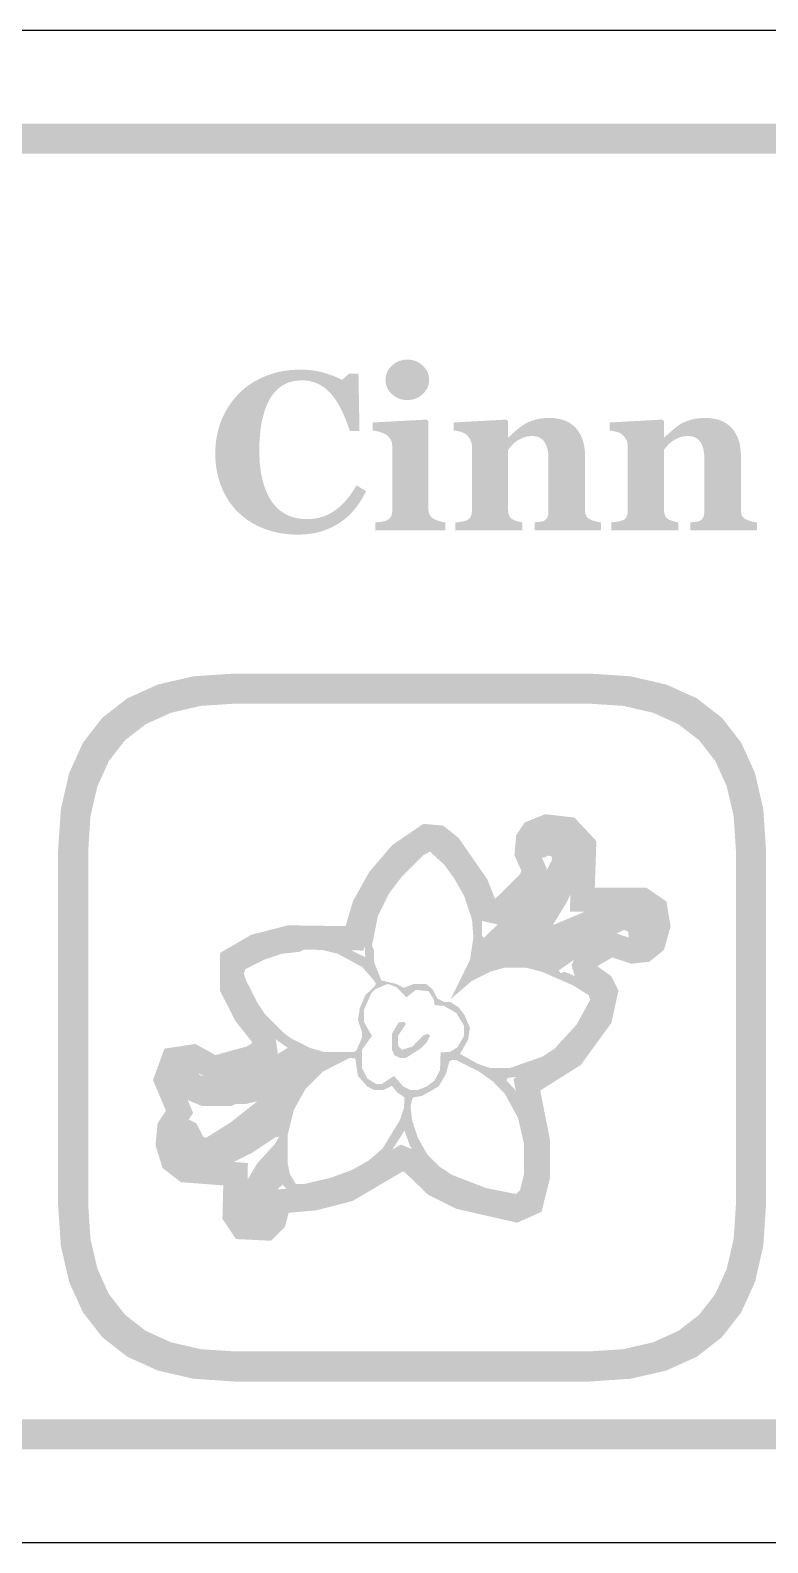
# Model space of a CAD drawing. Header units: millimetres. Extents: x 4 to 272, y 4 to 144.
# Drawn here: x 224.53 to 234.32, y 99.96 to 120.04 of the extents above; entities that cross this region are included whole.
import ezdxf

# ---------------------------------------------------------------- set-up
doc = ezdxf.new("R2010")
doc.units = ezdxf.units.MM
doc.layers.add('CUT', color=1, linetype='Continuous')
doc.layers.add('RASTER', color=7, linetype='Continuous')

msp = doc.modelspace()

# ---------------------------------------------------------------- hatches: boundary and pattern name
at = {"layer": 'RASTER'}
h = msp.add_hatch(color=7, dxfattribs=at)
h.paths.add_polyline_path([(209.2, 116.6), (209.234, 117.116), (209.337, 117.563), (209.509, 117.941), (209.75, 118.25), (210.059, 118.491), (210.438, 118.663), (210.884, 118.766), (211.4, 118.8), (268.6, 118.8), (269.116, 118.766), (269.563, 118.663), (269.941, 118.491), (270.25, 118.25), (270.491, 117.941), (270.663, 117.563), (270.766, 117.116), (270.8, 116.6), (270.8, 103.4), (270.766, 102.884), (270.662, 102.438), (270.491, 102.059), (270.25, 101.75), (269.941, 101.509), (269.563, 101.338), (269.116, 101.234), (268.6, 101.2), (211.4, 101.2), (210.884, 101.234), (210.438, 101.338), (210.059, 101.509), (209.75, 101.75), (209.509, 102.059), (209.337, 102.438), (209.234, 102.884), (209.2, 103.4)])
h.paths.add_polyline_path([(209.6, 116.6), (209.6, 103.4), (209.628, 102.978), (209.712, 102.613), (209.853, 102.303), (210.05, 102.05), (210.303, 101.853), (210.613, 101.712), (210.978, 101.628), (211.4, 101.6), (268.6, 101.6), (269.022, 101.628), (269.388, 101.713), (269.697, 101.853), (269.95, 102.05), (270.147, 102.303), (270.287, 102.613), (270.372, 102.978), (270.4, 103.4), (270.4, 116.6), (270.372, 117.022), (270.287, 117.388), (270.147, 117.697), (269.95, 117.95), (269.697, 118.147), (269.388, 118.288), (269.022, 118.372), (268.6, 118.4), (211.4, 118.4), (210.978, 118.372), (210.613, 118.288), (210.303, 118.147), (210.05, 117.95), (209.853, 117.697), (209.712, 117.388), (209.628, 117.022), (209.6, 116.6)], flags=0)
h = msp.add_hatch(color=7, dxfattribs=at)
h.paths.add_polyline_path([(230.04, 113.4), (229.114, 113.4), (229.114, 113.507), (229.124, 113.508), (229.133, 113.508), (229.142, 113.509), (229.152, 113.51), (229.161, 113.511), (229.17, 113.512), (229.18, 113.513), (229.189, 113.514), (229.198, 113.515), (229.206, 113.517), (229.215, 113.518), (229.223, 113.52), (229.23, 113.522), (229.238, 113.524), (229.245, 113.526), (229.252, 113.529), (229.263, 113.534), (229.273, 113.539), (229.283, 113.544), (229.292, 113.55), (229.299, 113.557), (229.306, 113.564), (229.312, 113.571), (229.318, 113.579), (229.322, 113.588), (229.326, 113.597), (229.329, 113.607), (229.332, 113.618), (229.334, 113.629), (229.335, 113.641), (229.336, 113.653), (229.337, 113.667), (229.337, 114.519), (229.336, 114.532), (229.335, 114.544), (229.333, 114.556), (229.331, 114.567), (229.328, 114.578), (229.323, 114.589), (229.319, 114.599), (229.313, 114.609), (229.307, 114.619), (229.301, 114.628), (229.294, 114.636), (229.287, 114.644), (229.279, 114.652), (229.271, 114.659), (229.263, 114.665), (229.255, 114.671), (229.248, 114.676), (229.24, 114.68), (229.231, 114.684), (229.221, 114.689), (229.211, 114.693), (229.2, 114.697), (229.188, 114.701), (229.175, 114.705), (229.162, 114.709), (229.149, 114.713), (229.136, 114.716), (229.124, 114.718), (229.112, 114.721), (229.1, 114.723), (229.089, 114.724), (229.077, 114.726), (229.077, 114.833), (229.795, 114.871), (229.817, 114.849), (229.817, 113.686), (229.817, 113.673), (229.819, 113.661), (229.82, 113.649), (229.823, 113.638), (229.826, 113.628), (229.829, 113.617), (229.834, 113.608), (229.839, 113.598), (229.845, 113.59), (229.851, 113.582), (229.858, 113.574), (229.866, 113.567), (229.874, 113.561), (229.883, 113.555), (229.892, 113.55), (229.902, 113.545), (229.91, 113.542), (229.917, 113.539), (229.925, 113.536), (229.933, 113.533), (229.941, 113.53), (229.949, 113.527), (229.958, 113.524), (229.967, 113.522), (229.975, 113.519), (229.984, 113.517), (229.993, 113.515), (230.002, 113.513), (230.012, 113.511), (230.021, 113.509), (230.03, 113.508), (230.04, 113.507)])
h.paths.add_polyline_path([(229.826, 115.398), (229.825, 115.371), (229.821, 115.344), (229.814, 115.319), (229.805, 115.295), (229.792, 115.272), (229.778, 115.25), (229.76, 115.228), (229.74, 115.208), (229.718, 115.19), (229.695, 115.174), (229.672, 115.161), (229.647, 115.15), (229.621, 115.141), (229.594, 115.135), (229.566, 115.131), (229.537, 115.13), (229.508, 115.131), (229.48, 115.135), (229.453, 115.141), (229.427, 115.15), (229.402, 115.161), (229.378, 115.174), (229.355, 115.19), (229.333, 115.208), (229.313, 115.228), (229.296, 115.25), (229.281, 115.272), (229.269, 115.295), (229.259, 115.319), (229.253, 115.344), (229.249, 115.371), (229.247, 115.398), (229.249, 115.425), (229.253, 115.452), (229.259, 115.477), (229.269, 115.501), (229.281, 115.525), (229.296, 115.547), (229.313, 115.568), (229.333, 115.588), (229.355, 115.607), (229.378, 115.623), (229.402, 115.637), (229.427, 115.648), (229.453, 115.656), (229.48, 115.663), (229.508, 115.666), (229.537, 115.668), (229.566, 115.666), (229.595, 115.663), (229.622, 115.656), (229.648, 115.648), (229.673, 115.637), (229.696, 115.623), (229.719, 115.607), (229.741, 115.588), (229.761, 115.568), (229.778, 115.547), (229.793, 115.525), (229.805, 115.501), (229.814, 115.477), (229.821, 115.452), (229.825, 115.425), (229.826, 115.398)])
for points in [[(228.074, 113.344), (228.017, 113.345), (227.962, 113.349), (227.907, 113.355), (227.853, 113.363), (227.8, 113.373), (227.748, 113.386), (227.697, 113.401), (227.646, 113.418), (227.597, 113.438), (227.55, 113.459), (227.504, 113.483), (227.46, 113.509), (227.417, 113.537), (227.376, 113.567), (227.337, 113.599), (227.299, 113.633), (227.264, 113.668), (227.23, 113.706), (227.199, 113.745), (227.169, 113.787), (227.142, 113.83), (227.116, 113.876), (227.092, 113.924), (227.071, 113.973), (227.051, 114.025), (227.034, 114.077), (227.02, 114.131), (227.008, 114.186), (226.999, 114.243), (226.992, 114.3), (226.988, 114.359), (226.987, 114.42), (226.988, 114.479), (226.992, 114.538), (226.999, 114.596), (227.008, 114.652), (227.02, 114.708), (227.034, 114.762), (227.052, 114.815), (227.071, 114.867), (227.093, 114.918), (227.118, 114.967), (227.144, 115.014), (227.173, 115.059), (227.203, 115.103), (227.236, 115.145), (227.271, 115.185), (227.308, 115.224), (227.346, 115.26), (227.386, 115.294), (227.428, 115.325), (227.472, 115.355), (227.518, 115.383), (227.566, 115.408), (227.615, 115.432), (227.667, 115.453), (227.72, 115.472), (227.773, 115.489), (227.828, 115.503), (227.884, 115.514), (227.94, 115.523), (227.997, 115.529), (228.056, 115.533), (228.115, 115.534), (228.158, 115.534), (228.199, 115.532), (228.24, 115.528), (228.28, 115.524), (228.319, 115.518), (228.357, 115.511), (228.394, 115.502), (228.43, 115.493), (228.465, 115.482), (228.498, 115.471), (228.53, 115.46), (228.561, 115.448), (228.59, 115.436), (228.618, 115.424), (228.645, 115.411), (228.67, 115.398), (228.761, 115.479), (228.888, 115.479), (228.902, 114.72), (228.773, 114.72), (228.745, 114.804), (228.715, 114.882), (228.684, 114.954), (228.652, 115.021), (228.618, 115.082), (228.583, 115.137), (228.547, 115.186), (228.509, 115.23), (228.47, 115.268), (228.428, 115.301), (228.384, 115.329), (228.338, 115.352), (228.29, 115.369), (228.24, 115.382), (228.188, 115.39), (228.134, 115.392), (228.067, 115.388), (228.005, 115.377), (227.946, 115.358), (227.892, 115.332), (227.841, 115.297), (227.795, 115.256), (227.753, 115.207), (227.715, 115.15), (227.681, 115.086), (227.652, 115.016), (227.628, 114.94), (227.607, 114.858), (227.592, 114.77), (227.581, 114.676), (227.574, 114.576), (227.572, 114.469), (227.572, 114.409), (227.575, 114.35), (227.578, 114.294), (227.584, 114.24), (227.591, 114.188), (227.599, 114.139), (227.609, 114.092), (227.621, 114.047), (227.633, 114.004), (227.647, 113.963), (227.662, 113.925), (227.677, 113.889), (227.694, 113.855), (227.711, 113.822), (227.729, 113.793), (227.749, 113.765), (227.771, 113.738), (227.793, 113.713), (227.817, 113.69), (227.841, 113.668), (227.867, 113.649), (227.894, 113.631), (227.921, 113.615), (227.949, 113.601), (227.979, 113.589), (228.009, 113.579), (228.04, 113.57), (228.071, 113.562), (228.104, 113.557), (228.137, 113.553), (228.171, 113.55), (228.206, 113.549), (228.256, 113.551), (228.306, 113.556), (228.353, 113.565), (228.4, 113.577), (228.445, 113.593), (228.488, 113.612), (228.53, 113.635), (228.571, 113.661), (228.611, 113.69), (228.65, 113.724), (228.688, 113.76), (228.725, 113.801), (228.761, 113.845), (228.796, 113.892), (228.83, 113.943), (228.864, 113.998), (228.99, 113.921), (228.973, 113.89), (228.957, 113.859), (228.94, 113.829), (228.922, 113.799), (228.904, 113.771), (228.885, 113.743), (228.866, 113.717), (228.846, 113.691), (228.825, 113.666), (228.804, 113.642), (228.782, 113.618), (228.759, 113.596), (228.736, 113.575), (228.711, 113.554), (228.686, 113.534), (228.66, 113.516), (228.631, 113.496), (228.601, 113.478), (228.57, 113.46), (228.538, 113.444), (228.506, 113.429), (228.473, 113.415), (228.439, 113.402), (228.404, 113.39), (228.369, 113.379), (228.331, 113.37), (228.292, 113.362), (228.252, 113.356), (228.21, 113.351), (228.166, 113.347), (228.121, 113.345), (228.074, 113.344)], [(232.108, 113.4), (231.226, 113.4), (231.226, 113.507), (231.233, 113.508), (231.241, 113.508), (231.249, 113.509), (231.257, 113.51), (231.266, 113.511), (231.275, 113.512), (231.284, 113.513), (231.294, 113.514), (231.303, 113.515), (231.312, 113.517), (231.321, 113.518), (231.328, 113.52), (231.336, 113.522), (231.342, 113.524), (231.348, 113.526), (231.354, 113.529), (231.361, 113.533), (231.368, 113.538), (231.374, 113.543), (231.38, 113.549), (231.385, 113.555), (231.39, 113.561), (231.394, 113.568), (231.398, 113.576), (231.401, 113.584), (231.403, 113.593), (231.406, 113.603), (231.408, 113.614), (231.409, 113.626), (231.41, 113.638), (231.411, 113.652), (231.411, 113.667), (231.411, 114.352), (231.41, 114.388), (231.407, 114.422), (231.403, 114.454), (231.397, 114.483), (231.389, 114.51), (231.38, 114.535), (231.369, 114.557), (231.356, 114.577), (231.341, 114.595), (231.325, 114.61), (231.307, 114.623), (231.288, 114.634), (231.267, 114.642), (231.244, 114.648), (231.22, 114.651), (231.194, 114.652), (231.18, 114.652), (231.165, 114.651), (231.151, 114.65), (231.138, 114.648), (231.124, 114.646), (231.111, 114.643), (231.098, 114.639), (231.085, 114.635), (231.072, 114.63), (231.06, 114.625), (231.047, 114.619), (231.035, 114.613), (231.023, 114.607), (231.01, 114.599), (230.998, 114.592), (230.986, 114.584), (230.976, 114.576), (230.966, 114.569), (230.957, 114.561), (230.948, 114.554), (230.94, 114.546), (230.932, 114.539), (230.925, 114.531), (230.918, 114.524), (230.912, 114.516), (230.906, 114.509), (230.9, 114.501), (230.894, 114.495), (230.889, 114.488), (230.884, 114.482), (230.879, 114.475), (230.875, 114.469), (230.875, 113.683), (230.875, 113.67), (230.876, 113.658), (230.877, 113.647), (230.878, 113.636), (230.88, 113.625), (230.883, 113.615), (230.886, 113.606), (230.889, 113.597), (230.893, 113.589), (230.898, 113.581), (230.903, 113.574), (230.909, 113.567), (230.915, 113.561), (230.922, 113.555), (230.93, 113.55), (230.938, 113.545), (230.944, 113.542), (230.95, 113.539), (230.957, 113.536), (230.964, 113.533), (230.972, 113.53), (230.979, 113.527), (230.988, 113.524), (230.996, 113.522), (231.005, 113.519), (231.014, 113.517), (231.022, 113.515), (231.031, 113.513), (231.04, 113.511), (231.048, 113.509), (231.057, 113.508), (231.065, 113.507), (231.065, 113.4), (230.175, 113.4), (230.175, 113.507), (230.184, 113.508), (230.193, 113.509), (230.202, 113.509), (230.211, 113.51), (230.221, 113.511), (230.23, 113.513), (230.239, 113.514), (230.249, 113.515), (230.258, 113.516), (230.267, 113.518), (230.275, 113.519), (230.283, 113.521), (230.291, 113.523), (230.298, 113.525), (230.305, 113.527), (230.312, 113.529), (230.324, 113.533), (230.334, 113.538), (230.343, 113.543), (230.352, 113.549), (230.359, 113.556), (230.366, 113.563), (230.372, 113.571), (230.377, 113.579), (230.381, 113.587), (230.384, 113.597), (230.387, 113.607), (230.39, 113.618), (230.392, 113.629), (230.393, 113.641), (230.394, 113.653), (230.394, 113.667), (230.394, 114.519), (230.394, 114.53), (230.393, 114.542), (230.391, 114.553), (230.388, 114.564), (230.385, 114.575), (230.381, 114.586), (230.376, 114.597), (230.371, 114.608), (230.365, 114.619), (230.358, 114.629), (230.351, 114.639), (230.344, 114.648), (230.336, 114.657), (230.327, 114.665), (230.319, 114.673), (230.309, 114.68), (230.303, 114.685), (230.295, 114.689), (230.288, 114.693), (230.279, 114.696), (230.271, 114.7), (230.262, 114.703), (230.253, 114.707), (230.243, 114.71), (230.232, 114.712), (230.222, 114.715), (230.211, 114.717), (230.2, 114.719), (230.189, 114.721), (230.178, 114.723), (230.166, 114.724), (230.154, 114.726), (230.154, 114.833), (230.853, 114.871), (230.875, 114.849), (230.875, 114.636), (230.881, 114.636), (230.891, 114.646), (230.902, 114.656), (230.914, 114.666), (230.926, 114.677), (230.939, 114.688), (230.952, 114.699), (230.966, 114.712), (230.98, 114.724), (230.995, 114.737), (231.009, 114.749), (231.023, 114.76), (231.037, 114.771), (231.05, 114.781), (231.063, 114.79), (231.076, 114.799), (231.089, 114.808), (231.103, 114.816), (231.118, 114.825), (231.134, 114.833), (231.151, 114.84), (231.17, 114.848), (231.189, 114.855), (231.209, 114.861), (231.231, 114.868), (231.253, 114.874), (231.275, 114.879), (231.298, 114.883), (231.322, 114.886), (231.345, 114.889), (231.369, 114.891), (231.393, 114.892), (231.418, 114.893), (231.476, 114.891), (231.53, 114.884), (231.581, 114.874), (231.627, 114.859), (231.67, 114.84), (231.709, 114.816), (231.745, 114.789), (231.776, 114.757), (231.804, 114.722), (231.829, 114.684), (231.849, 114.643), (231.866, 114.6), (231.879, 114.553), (231.888, 114.504), (231.894, 114.452), (231.896, 114.398), (231.896, 113.68), (231.896, 113.667), (231.897, 113.654), (231.898, 113.642), (231.9, 113.631), (231.902, 113.621), (231.905, 113.611), (231.908, 113.602), (231.912, 113.593), (231.916, 113.586), (231.922, 113.578), (231.928, 113.571), (231.935, 113.564), (231.943, 113.558), (231.952, 113.552), (231.961, 113.547), (231.972, 113.542), (231.978, 113.54), (231.984, 113.537), (231.991, 113.534), (231.998, 113.532), (232.006, 113.529), (232.013, 113.527), (232.021, 113.524), (232.03, 113.522), (232.039, 113.519), (232.048, 113.517), (232.057, 113.515), (232.067, 113.513), (232.077, 113.511), (232.087, 113.509), (232.097, 113.508), (232.108, 113.507)], [(234.178, 113.4), (233.296, 113.4), (233.296, 113.507), (233.303, 113.508), (233.311, 113.508), (233.319, 113.509), (233.327, 113.51), (233.336, 113.511), (233.344, 113.512), (233.354, 113.513), (233.364, 113.514), (233.373, 113.515), (233.382, 113.517), (233.391, 113.518), (233.398, 113.52), (233.406, 113.522), (233.412, 113.524), (233.418, 113.526), (233.424, 113.529), (233.431, 113.533), (233.438, 113.538), (233.444, 113.543), (233.45, 113.549), (233.455, 113.555), (233.46, 113.561), (233.464, 113.568), (233.468, 113.576), (233.471, 113.584), (233.473, 113.593), (233.476, 113.603), (233.477, 113.614), (233.479, 113.626), (233.48, 113.638), (233.481, 113.652), (233.481, 113.667), (233.481, 114.352), (233.48, 114.388), (233.477, 114.422), (233.473, 114.454), (233.467, 114.483), (233.459, 114.51), (233.45, 114.535), (233.439, 114.557), (233.426, 114.577), (233.411, 114.595), (233.395, 114.61), (233.377, 114.623), (233.358, 114.634), (233.337, 114.642), (233.314, 114.648), (233.29, 114.651), (233.264, 114.652), (233.249, 114.652), (233.235, 114.651), (233.221, 114.65), (233.207, 114.648), (233.194, 114.646), (233.181, 114.643), (233.168, 114.639), (233.155, 114.635), (233.142, 114.63), (233.13, 114.625), (233.117, 114.619), (233.105, 114.613), (233.092, 114.607), (233.08, 114.599), (233.068, 114.592), (233.056, 114.584), (233.046, 114.576), (233.036, 114.569), (233.026, 114.561), (233.018, 114.554), (233.009, 114.546), (233.002, 114.539), (232.994, 114.531), (232.988, 114.524), (232.982, 114.516), (232.975, 114.509), (232.97, 114.501), (232.964, 114.495), (232.959, 114.488), (232.954, 114.482), (232.949, 114.475), (232.945, 114.469), (232.945, 113.683), (232.945, 113.67), (232.945, 113.658), (232.947, 113.647), (232.948, 113.636), (232.95, 113.625), (232.953, 113.615), (232.956, 113.606), (232.959, 113.597), (232.963, 113.589), (232.968, 113.581), (232.973, 113.574), (232.979, 113.567), (232.985, 113.561), (232.992, 113.555), (232.999, 113.55), (233.008, 113.545), (233.014, 113.542), (233.02, 113.539), (233.027, 113.536), (233.034, 113.533), (233.041, 113.53), (233.049, 113.527), (233.058, 113.524), (233.066, 113.522), (233.075, 113.519), (233.084, 113.517), (233.092, 113.515), (233.101, 113.513), (233.11, 113.511), (233.118, 113.509), (233.127, 113.508), (233.135, 113.507), (233.135, 113.4), (232.244, 113.4), (232.244, 113.507), (232.254, 113.508), (232.263, 113.509), (232.272, 113.509), (232.281, 113.51), (232.29, 113.511), (232.3, 113.513), (232.309, 113.514), (232.318, 113.515), (232.328, 113.516), (232.336, 113.518), (232.345, 113.519), (232.353, 113.521), (232.361, 113.523), (232.368, 113.525), (232.375, 113.527), (232.382, 113.529), (232.393, 113.533), (232.404, 113.538), (232.413, 113.543), (232.422, 113.549), (232.429, 113.556), (232.436, 113.563), (232.442, 113.571), (232.447, 113.579), (232.451, 113.587), (232.454, 113.597), (232.457, 113.607), (232.46, 113.618), (232.462, 113.629), (232.463, 113.641), (232.464, 113.653), (232.464, 113.667), (232.464, 114.519), (232.464, 114.53), (232.463, 114.542), (232.461, 114.553), (232.458, 114.564), (232.455, 114.575), (232.451, 114.586), (232.446, 114.597), (232.441, 114.608), (232.435, 114.619), (232.428, 114.629), (232.421, 114.639), (232.414, 114.648), (232.406, 114.657), (232.397, 114.665), (232.388, 114.673), (232.379, 114.68), (232.372, 114.685), (232.365, 114.689), (232.357, 114.693), (232.349, 114.696), (232.341, 114.7), (232.332, 114.703), (232.322, 114.707), (232.313, 114.71), (232.302, 114.712), (232.292, 114.715), (232.281, 114.717), (232.27, 114.719), (232.259, 114.721), (232.248, 114.723), (232.236, 114.724), (232.224, 114.726), (232.224, 114.833), (232.923, 114.871), (232.945, 114.849), (232.945, 114.636), (232.95, 114.636), (232.961, 114.646), (232.972, 114.656), (232.984, 114.666), (232.996, 114.677), (233.009, 114.688), (233.022, 114.699), (233.036, 114.712), (233.05, 114.724), (233.065, 114.737), (233.079, 114.749), (233.093, 114.76), (233.106, 114.771), (233.12, 114.781), (233.133, 114.79), (233.146, 114.799), (233.158, 114.808), (233.173, 114.816), (233.188, 114.825), (233.204, 114.833), (233.221, 114.84), (233.239, 114.848), (233.259, 114.855), (233.279, 114.861), (233.301, 114.868), (233.323, 114.874), (233.345, 114.879), (233.368, 114.883), (233.391, 114.886), (233.415, 114.889), (233.439, 114.891), (233.463, 114.892), (233.488, 114.893), (233.546, 114.891), (233.6, 114.884), (233.65, 114.874), (233.697, 114.859), (233.74, 114.84), (233.779, 114.816), (233.814, 114.789), (233.846, 114.757), (233.874, 114.722), (233.898, 114.684), (233.919, 114.643), (233.936, 114.6), (233.949, 114.553), (233.958, 114.504), (233.964, 114.452), (233.966, 114.398), (233.966, 113.68), (233.966, 113.667), (233.967, 113.654), (233.968, 113.642), (233.97, 113.631), (233.972, 113.621), (233.975, 113.611), (233.978, 113.602), (233.982, 113.593), (233.986, 113.586), (233.991, 113.578), (233.998, 113.571), (234.005, 113.564), (234.013, 113.558), (234.022, 113.552), (234.031, 113.547), (234.042, 113.542), (234.048, 113.54), (234.054, 113.537), (234.061, 113.534), (234.068, 113.532), (234.075, 113.529), (234.083, 113.527), (234.091, 113.524), (234.1, 113.522), (234.108, 113.519), (234.117, 113.517), (234.127, 113.515), (234.136, 113.513), (234.146, 113.511), (234.157, 113.509), (234.167, 113.508), (234.178, 113.507)]]:
    msp.add_hatch(color=7, dxfattribs=at).paths.add_polyline_path(points)
h = msp.add_hatch(color=7, dxfattribs=at)
h.paths.add_polyline_path([(224.9, 109.15), (224.937, 109.701), (225.047, 110.178), (225.23, 110.582), (225.488, 110.913), (225.818, 111.17), (226.222, 111.353), (226.699, 111.463), (227.25, 111.5), (231.95, 111.5), (232.501, 111.463), (232.978, 111.353), (233.382, 111.17), (233.713, 110.913), (233.97, 110.582), (234.153, 110.178), (234.263, 109.701), (234.3, 109.15), (234.3, 104.45), (234.263, 103.899), (234.153, 103.422), (233.97, 103.018), (233.713, 102.688), (233.382, 102.43), (232.978, 102.247), (232.501, 102.137), (231.95, 102.1), (227.25, 102.1), (226.699, 102.137), (226.222, 102.247), (225.818, 102.43), (225.488, 102.688), (225.23, 103.018), (225.047, 103.422), (224.937, 103.899), (224.9, 104.45)])
h.paths.add_polyline_path([(225.3, 109.15), (225.3, 104.45), (225.33, 103.993), (225.422, 103.597), (225.574, 103.262), (225.788, 102.988), (226.062, 102.774), (226.397, 102.622), (226.793, 102.53), (227.25, 102.5), (231.95, 102.5), (232.407, 102.53), (232.803, 102.622), (233.138, 102.774), (233.413, 102.988), (233.626, 103.262), (233.778, 103.597), (233.87, 103.993), (233.9, 104.45), (233.9, 109.15), (233.87, 109.607), (233.778, 110.003), (233.626, 110.338), (233.413, 110.613), (233.138, 110.826), (232.803, 110.978), (232.407, 111.07), (231.95, 111.1), (227.25, 111.1), (226.793, 111.07), (226.397, 110.978), (226.062, 110.826), (225.788, 110.613), (225.574, 110.338), (225.422, 110.003), (225.33, 109.607), (225.3, 109.15)], flags=0)
h = msp.add_hatch(color=7, dxfattribs=at)
h.paths.add_polyline_path([(231.368, 109.633), (231.757, 109.587), (232.047, 109.275), (232.026, 108.659), (232.708, 108.659), (232.978, 108.473), (233.032, 108.142), (232.945, 107.831), (232.751, 107.673), (232.511, 107.648), (232.257, 107.73), (232.061, 107.617), (232.057, 107.607), (232.054, 107.617), (232.244, 107.482), (232.34, 107.29), (232.246, 106.861), (231.839, 106.302), (231.302, 105.964), (231.433, 105.296), (231.433, 104.809), (231.319, 104.353), (230.997, 104.209), (230.19, 104.392), (229.814, 104.579), (229.506, 104.876), (229.477, 104.889), (228.807, 104.496), (228.328, 104.373), (227.962, 104.341), (227.913, 104.156), (227.726, 103.969), (227.261, 103.992), (227.082, 104.261), (227.093, 104.704), (226.53, 104.747), (226.287, 104.935), (226.193, 105.237), (226.221, 105.526), (226.332, 105.697), (226.16, 106.103), (226.312, 106.52), (226.723, 106.582), (226.988, 106.435), (227.404, 106.548), (227.475, 106.593), (227.471, 106.615), (227.252, 106.889), (227.049, 107.292), (227.049, 107.789), (227.466, 108.032), (227.953, 108.157), (228.717, 108.146), (228.815, 108.477), (229.031, 108.865), (229.337, 109.223), (229.75, 109.504), (230.011, 109.481), (230.216, 109.32), (230.599, 108.767), (230.703, 108.504), (230.699, 108.505), (231.036, 108.837), (231.05, 108.884), (230.959, 109.089), (230.982, 109.352), (231.095, 109.522)])
h.paths.add_polyline_path([(231.412, 109.306), (231.307, 109.263), (231.293, 109.242), (231.285, 109.143), (231.39, 108.907), (231.319, 108.667), (230.8, 108.154), (230.467, 108.229), (230.315, 108.615), (229.98, 109.098), (229.888, 109.171), (229.836, 109.175), (229.552, 108.983), (229.295, 108.681), (229.112, 108.352), (228.955, 107.822), (227.991, 107.837), (227.589, 107.733), (227.369, 107.605), (227.369, 107.368), (227.522, 107.063), (227.776, 106.747), (227.82, 106.435), (227.535, 106.251), (226.946, 106.093), (226.663, 106.249), (226.548, 106.232), (226.504, 106.111), (226.693, 105.666), (226.532, 105.418), (226.518, 105.27), (226.563, 105.126), (226.65, 105.059), (227.42, 105.001), (227.405, 104.354), (227.438, 104.304), (227.601, 104.296), (227.626, 104.321), (227.71, 104.641), (228.274, 104.689), (228.684, 104.795), (229.454, 105.247), (229.686, 105.147), (230, 104.844), (230.298, 104.696), (230.964, 104.545), (231.046, 104.581), (231.113, 104.848), (231.113, 105.265), (230.946, 106.118), (231.616, 106.54), (231.948, 106.995), (232.003, 107.248), (231.993, 107.268), (231.779, 107.42), (231.717, 107.627), (231.809, 107.84), (232.219, 108.078), (232.545, 107.973), (232.623, 107.981), (232.664, 108.014), (232.704, 108.16), (232.684, 108.287), (232.608, 108.339), (231.695, 108.339), (231.722, 109.154), (231.603, 109.283), (231.412, 109.306)], flags=0)
h = msp.add_hatch(color=7, dxfattribs=at)
h.paths.add_polyline_path([(231.414, 109.393), (231.566, 109.401), (231.653, 109.355), (231.76, 109.276), (231.831, 109.135), (231.831, 108.895), (231.805, 108.789), (231.653, 108.462), (231.467, 108.159), (232.017, 108.39), (232.363, 108.47), (232.576, 108.444), (232.716, 108.372), (232.77, 108.319), (232.815, 108.204), (232.754, 108), (232.663, 107.904), (232.629, 107.885), (232.488, 107.904), (232.469, 108.071), (232.416, 108.098), (232.063, 107.92), (231.547, 107.558), (231.573, 107.521), (231.619, 107.54), (231.698, 107.513), (231.946, 107.388), (232.079, 107.282), (232.097, 107.168), (232.044, 107.035), (231.946, 106.841), (231.813, 106.655), (231.547, 106.389), (231.3, 106.237), (231.087, 106.158), (230.874, 106.131), (230.848, 106.104), (230.962, 105.98), (231.087, 105.732), (231.193, 105.307), (231.193, 104.802), (231.095, 104.502), (231.007, 104.456), (230.795, 104.483), (230.236, 104.642), (229.989, 104.767), (229.67, 105.06), (229.572, 105.227), (229.5, 105.432), (229.261, 105.06), (228.995, 104.874), (228.695, 104.722), (228.163, 104.589), (228.004, 104.589), (227.879, 104.714), (227.756, 104.597), (227.685, 104.483), (227.711, 104.377), (227.693, 104.262), (227.552, 104.164), (227.411, 104.209), (227.313, 104.35), (227.313, 104.536), (227.366, 104.696), (227.544, 104.996), (227.772, 105.246), (227.836, 105.352), (227.783, 105.342), (227.48, 105.14), (227.233, 105.015), (226.967, 104.935), (226.728, 104.935), (226.56, 105.007), (226.454, 105.14), (226.409, 105.28), (226.454, 105.448), (226.497, 105.512), (226.568, 105.546), (226.648, 105.573), (226.736, 105.528), (226.826, 105.352), (226.861, 105.334), (227.188, 105.538), (227.544, 105.82), (227.392, 105.785), (227.259, 105.785), (227.206, 105.759), (226.808, 105.759), (226.507, 105.884), (226.409, 106.051), (226.409, 106.184), (226.454, 106.272), (226.534, 106.352), (226.621, 106.37), (226.709, 106.325), (226.773, 106.176), (226.808, 106.158), (226.94, 106.158), (227.339, 106.264), (227.818, 106.45), (227.95, 106.53), (227.81, 106.628), (227.597, 106.841), (227.464, 107.027), (227.366, 107.194), (227.259, 107.46), (227.278, 107.628), (227.411, 107.734), (227.578, 107.806), (227.818, 107.885), (228.083, 107.939), (228.456, 107.939), (228.721, 107.859), (228.979, 107.734), (228.961, 108.098), (229.04, 108.364), (229.165, 108.611), (229.272, 108.771), (229.564, 109.09), (229.838, 109.268), (229.952, 109.222), (230.058, 109.116), (230.324, 108.744), (230.502, 108.337), (230.529, 108.231), (230.529, 108.018), (230.555, 107.992), (231.175, 108.595), (231.387, 108.888), (231.459, 109.028), (231.451, 109.074), (231.406, 109.082), (231.353, 109.055), (231.239, 109.074), (231.193, 109.135), (231.193, 109.214), (231.265, 109.329)])
h.paths.add_polyline_path([(229.838, 109.135), (229.75, 109.09), (229.458, 108.797), (229.298, 108.584), (229.147, 108.284), (229.067, 107.885), (229.093, 107.832), (229.093, 107.673), (229.192, 107.426), (229.386, 107.38), (229.492, 107.327), (229.625, 107.38), (229.785, 107.38), (229.872, 107.309), (229.936, 107.186), (230.024, 107.141), (230.104, 107.141), (230.218, 107.069), (230.298, 106.963), (230.369, 106.796), (230.343, 106.636), (230.236, 106.45), (230.476, 106.317), (230.635, 106.264), (230.901, 106.264), (231.334, 106.415), (231.494, 106.522), (231.786, 106.841), (231.964, 107.168), (231.946, 107.229), (231.733, 107.362), (231.326, 107.54), (231.114, 107.593), (230.821, 107.593), (230.635, 107.54), (230.388, 107.415), (230.112, 107.176), (230.369, 107.699), (230.415, 108), (230.396, 108.231), (230.29, 108.55), (230.165, 108.771), (230.032, 108.957)], flags=0)
h.paths.add_polyline_path([(228.163, 107.832), (228.11, 107.806), (227.871, 107.779), (227.632, 107.699), (227.384, 107.574), (227.366, 107.513), (227.392, 107.434), (227.544, 107.133), (227.65, 106.974), (227.889, 106.734), (227.996, 106.655), (228.243, 106.53), (228.429, 106.477), (228.828, 106.477), (228.862, 106.495), (228.934, 106.663), (228.934, 106.742), (228.881, 106.902), (228.907, 107.061), (228.979, 107.229), (229.101, 107.346), (229.12, 107.38), (229.101, 107.415), (228.942, 107.601), (228.615, 107.779), (228.402, 107.832)], flags=0)
h.paths.add_polyline_path([(229.28, 107.38), (229.112, 107.309), (229.059, 107.255), (228.961, 107.035), (228.961, 106.875), (229.067, 106.689), (228.934, 106.503), (228.934, 106.264), (229.006, 106.123), (229.12, 106.051), (229.2, 106.051), (229.359, 106.158), (229.484, 106.017), (229.572, 105.972), (229.678, 105.972), (229.793, 106.017), (229.899, 106.096), (229.971, 106.237), (229.979, 106.469), (230.104, 106.477), (230.202, 106.538), (230.29, 106.689), (230.29, 106.822), (230.191, 106.99), (230.024, 107.088), (229.899, 107.096), (229.891, 107.168), (229.819, 107.282), (229.652, 107.301), (229.527, 107.202), (229.394, 107.335)], flags=0)
h.paths.add_polyline_path([(229.42, 106.867), (229.492, 106.875), (229.519, 106.849), (229.412, 106.689), (229.412, 106.556), (229.466, 106.503), (229.606, 106.548), (229.75, 106.697), (229.811, 106.716), (229.838, 106.689), (229.793, 106.602), (229.713, 106.522), (229.519, 106.397), (229.439, 106.397), (229.367, 106.431), (229.333, 106.503), (229.333, 106.716)], flags=0)
h.paths.add_polyline_path([(228.775, 106.397), (228.421, 106.219), (228.182, 105.98), (228.03, 105.706), (227.95, 105.387), (227.95, 104.988), (227.977, 104.855), (228.057, 104.722), (228.163, 104.722), (228.509, 104.802), (228.801, 104.908), (229.022, 105.033), (229.208, 105.193), (229.439, 105.573), (229.492, 105.732), (229.5, 105.873), (229.404, 105.937), (229.333, 106.025), (229.226, 105.972), (229.093, 105.972), (229.006, 106.017), (228.881, 106.158), (228.846, 106.389)], flags=0)
h.paths.add_polyline_path([(230.13, 106.37), (230.096, 106.352), (230.05, 106.184), (229.952, 106.017), (229.731, 105.892), (229.617, 105.873), (229.599, 105.839), (229.58, 105.751), (229.599, 105.573), (229.678, 105.334), (229.803, 105.113), (229.963, 104.953), (230.122, 104.847), (230.582, 104.669), (230.981, 104.589), (231.034, 104.642), (231.087, 104.855), (231.087, 105.254), (231.007, 105.599), (230.829, 105.926), (230.67, 106.086), (230.484, 106.219), (230.183, 106.37)], flags=0)

# ---------------------------------------------------------------- linework, layer by layer
at = {"layer": 'CUT'}
for points in [[(210.999, 120.04), (269.001, 120.04)], [(269.001, 99.96), (210.999, 99.96)]]:
    msp.add_lwpolyline(points, dxfattribs=at)

doc.saveas('drawing.dxf')
